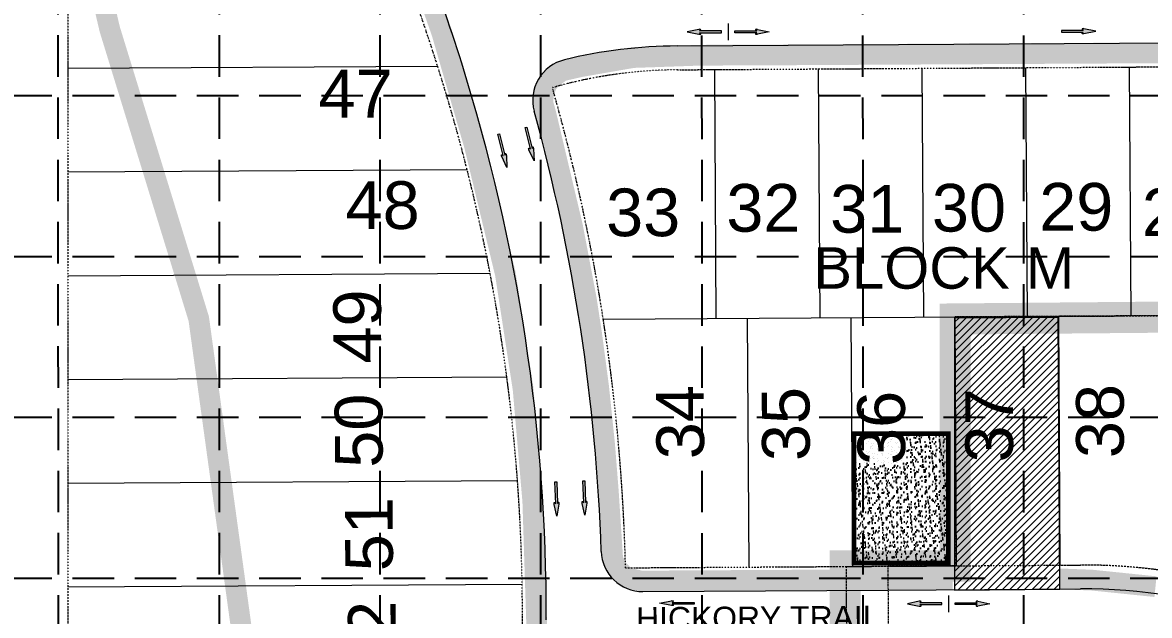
# Model space of a CAD drawing. Extents: x 218174 to 221286, y 216036 to 221010.
# Drawn here: x 218471 to 219015, y 219048 to 219334 of the extents above; entities that cross this region are included whole.
import ezdxf
from ezdxf.enums import TextEntityAlignment as Align

# ---------------------------------------------------------------- set-up
doc = ezdxf.new("R2010")
doc.units = 0
doc.header["$MEASUREMENT"] = 0
doc.linetypes.add('DASHED', pattern=[0.75, 0.5, -0.25])
doc.linetypes.add('DIVIDE', pattern=[1.25, 0.5, -0.25, 0, -0.25, 0, -0.25])
for name, color, linetype, lineweight in [('1 ARROWS', 7, 'Continuous', 0), ('1 BLOCK NUMBERS', 7, 'Continuous', 0), ('1 CURB LINE', 7, 'Continuous', 0), ('1 LOT NUMBERS', 7, 'Continuous', 0), ('1 PHASE LINES', 7, 'Continuous', 0), ('1 STREET NAMES', 7, 'Continuous', 0), ('25', 7, 'Continuous', 0), ('PH.3-27', 7, 'Continuous', 0), ('PH.3-29', 7, 'Continuous', 0), ('PH.4-27', 7, 'Continuous', 0), ('PH.4-29', 7, 'Continuous', 0)]:
    doc.layers.add(name, color=color, linetype=linetype, lineweight=lineweight)
for name, color, linetype in [('1 EROSION BLANKETS', 84, 'Continuous'), ('1 SILT FENCE', 200, 'Continuous'), ('1 SODDED LOT', 2, 'Continuous'), ('BASE', 7, 'Continuous'), ('GRID', 251, 'DASHED')]:
    doc.layers.add(name, color=color, linetype=linetype)
doc.styles.get("Standard").update_dxf_attribs({"font": 'ARIAL.TTF'})

# ---------------------------------------------------------------- blocks, each defined once
blk = doc.blocks.new('A$C29F80EAC')
at = {"layer": 'BASE'}
h = blk.add_hatch(dxfattribs=at)
h.set_pattern_fill('AR-SAND', color=30, scale=1.82172, style=0)
h.set_pattern_definition([(37.5, (1542.6865, -135.4905), (-0.1147563, 3.510134), [0, -2.769015, 0, -3.0969247, 0, -2.9602957]), (7.5, (1542.6865, -135.4905), (3.224038, 5.141161), [0, -1.4938107, 0, -2.495757, 0, -0.956403]), (327.5, (1540.4458, -135.4905), (5.673096, 0.010309), [0, -0.91086, 0, -3.279097, 0, -4.281043]), (317.5, (1540.446, -135.4905), (5.476322, 1.59888), [0, -0.45543, 0, -2.14963, 0, -2.4593226])])
h.paths.add_polyline_path([(63.51, 1.14), (63.51, 46.68), (1.14, 46.68), (1.14, 1.14)])
at = {"layer": 'BASE', "color": 30, "linetype": 'Continuous', "const_width": 2.28}
blk.add_lwpolyline([(1.14, 1.14), (63.51, 1.14), (63.51, 46.68), (1.14, 46.68)], close=True, dxfattribs=at)

msp = doc.modelspace()

# ---------------------------------------------------------------- hatches: boundary and pattern name
at = {"layer": '1 ARROWS', "linetype": 'Continuous', "lineweight": 0}
h = msp.add_hatch(color=256, dxfattribs=at)
edge = h.paths.add_edge_path()
edge.add_line((218798.41, 219328.59), (218797.87, 219329.09))
edge.add_line((218797.87, 219329.09), (218808.45, 219329.11))
edge.add_line((218808.45, 219329.11), (218808.45, 219329.96))
edge.add_line((218808.45, 219329.96), (218797.87, 219329.95))
edge.add_line((218797.87, 219329.95), (218798.41, 219330.56))
edge.add_line((218798.41, 219330.56), (218798.42, 219330.56))
edge.add_ellipse((218797.87, 219330.6), major_axis=(0.56, 0.001), ratio=0.285714, start_angle=-14.4967, end_angle=125.8315)
edge.add_line((218797.54, 219330.73), (218797.55, 219330.73))
edge.add_line((218797.55, 219330.73), (218791.82, 219329.54))
edge.add_line((218791.82, 219329.54), (218797.55, 219328.41))
edge.add_ellipse((218797.87, 219328.54), major_axis=(0.56, 0.001), ratio=0.285714, start_angle=235.2731, end_angle=377.1827)
edge.add_line((218798.41, 219328.59), (218798.41, 219328.59))
edge.add_line((218798.41, 219328.59), (218798.41, 219328.59))
edge.add_line((218798.41, 219328.59), (218798.41, 219328.59))
h = msp.add_hatch(color=256, dxfattribs=at)
edge = h.paths.add_edge_path()
edge.add_line((218824.89, 219328.59), (218825.43, 219329.09))
edge.add_line((218825.43, 219329.09), (218814.85, 219329.11))
edge.add_line((218814.85, 219329.11), (218814.85, 219329.96))
edge.add_line((218814.85, 219329.96), (218825.43, 219329.95))
edge.add_line((218825.43, 219329.95), (218824.89, 219330.56))
edge.add_line((218824.89, 219330.56), (218824.88, 219330.56))
edge.add_ellipse((218825.43, 219330.6), major_axis=(-0.56, 0.001), ratio=0.285714, start_angle=234.1685, end_angle=374.4967, ccw=False)
edge.add_line((218825.75, 219330.73), (218825.75, 219330.73))
edge.add_line((218825.75, 219330.73), (218831.48, 219329.54))
edge.add_line((218831.48, 219329.54), (218825.75, 219328.41))
edge.add_ellipse((218825.43, 219328.54), major_axis=(-0.56, 0.001), ratio=0.285714, start_angle=-17.1827, end_angle=124.7269, ccw=False)
edge.add_line((218824.89, 219328.59), (218824.89, 219328.59))
edge.add_line((218824.89, 219328.59), (218824.89, 219328.59))
edge.add_line((218824.89, 219328.59), (218824.89, 219328.59))
h = msp.add_hatch(color=256, dxfattribs=at)
edge = h.paths.add_edge_path()
edge.add_line((218982.34, 219330.87), (218982.89, 219330.26))
edge.add_line((218982.89, 219330.26), (218972.31, 219330.26))
edge.add_line((218972.31, 219330.26), (218972.31, 219329.4))
edge.add_line((218972.31, 219329.4), (218982.89, 219329.4))
edge.add_line((218982.89, 219329.4), (218982.35, 219328.9))
edge.add_line((218982.35, 219328.9), (218982.35, 219328.9))
edge.add_ellipse((218982.89, 219328.85), major_axis=(-0.56, 0), ratio=0.285714, start_angle=-17.1827, end_angle=124.7269)
edge.add_line((218983.21, 219328.72), (218983.21, 219328.72))
edge.add_line((218983.21, 219328.72), (218988.94, 219329.85))
edge.add_line((218988.94, 219329.85), (218983.21, 219331.03))
edge.add_line((218983.21, 219331.03), (218983.21, 219331.03))
edge.add_ellipse((218982.88, 219330.91), major_axis=(-0.56, 0), ratio=0.285714, start_angle=234.1685, end_angle=374.4967)
edge.add_line((218982.34, 219330.87), (218982.34, 219330.87))
h = msp.add_hatch(color=256, dxfattribs=at)
edge = h.paths.add_edge_path()
edge.add_line((218715.56, 219273.47), (218716.28, 219273.09))
edge.add_line((218716.28, 219273.09), (218713.75, 219283.37))
edge.add_line((218713.75, 219283.37), (218714.59, 219283.57))
edge.add_line((218714.59, 219283.57), (218717.12, 219273.29))
edge.add_line((218717.12, 219273.29), (218717.48, 219273.93))
edge.add_line((218717.48, 219273.93), (218717.48, 219273.93))
edge.add_ellipse((218717.65, 219273.43), major_axis=(-0.134, 0.544), ratio=0.285714, start_angle=235.2731, end_angle=377.1827, ccw=False)
edge.add_line((218717.85, 219273.15), (218717.85, 219273.15))
edge.add_line((218717.85, 219273.15), (218718.12, 219267.31))
edge.add_line((218718.12, 219267.31), (218715.61, 219272.59))
edge.add_line((218715.61, 219272.59), (218715.6, 219272.59))
edge.add_ellipse((218715.65, 219272.94), major_axis=(-0.134, 0.544), ratio=0.285714, start_angle=-14.4967, end_angle=125.8315, ccw=False)
edge.add_line((218715.56, 219273.47), (218715.56, 219273.47))
h = msp.add_hatch(color=256, dxfattribs=at)
edge = h.paths.add_edge_path()
edge.add_line((218702.45, 219270.25), (218703.17, 219269.86))
edge.add_line((218703.17, 219269.86), (218700.65, 219280.14))
edge.add_line((218700.65, 219280.14), (218701.48, 219280.34))
edge.add_line((218701.48, 219280.34), (218704.01, 219270.07))
edge.add_line((218704.01, 219270.07), (218704.37, 219270.71))
edge.add_line((218704.37, 219270.71), (218704.37, 219270.71))
edge.add_ellipse((218704.54, 219270.2), major_axis=(-0.134, 0.544), ratio=0.285714, start_angle=235.2731, end_angle=377.1827, ccw=False)
edge.add_line((218704.74, 219269.92), (218704.74, 219269.92))
edge.add_line((218704.74, 219269.92), (218705.01, 219264.09))
edge.add_line((218705.01, 219264.09), (218702.5, 219269.37))
edge.add_line((218702.5, 219269.37), (218702.5, 219269.37))
edge.add_ellipse((218702.54, 219269.71), major_axis=(-0.134, 0.544), ratio=0.285714, start_angle=-14.4967, end_angle=125.8315, ccw=False)
edge.add_line((218702.45, 219270.25), (218702.45, 219270.25))
h = msp.add_hatch(color=256, dxfattribs=at)
edge = h.paths.add_edge_path()
edge.add_line((218727.87, 219102.54), (218728.5, 219102.01))
edge.add_line((218728.5, 219102.01), (218728.12, 219112.59))
edge.add_line((218728.12, 219112.59), (218728.98, 219112.62))
edge.add_line((218728.98, 219112.62), (218729.36, 219102.04))
edge.add_line((218729.36, 219102.04), (218729.84, 219102.6))
edge.add_line((218729.84, 219102.6), (218729.84, 219102.6))
edge.add_ellipse((218729.91, 219102.06), major_axis=(-0.02, 0.56), ratio=0.285714, start_angle=235.2731, end_angle=377.1827, ccw=False)
edge.add_line((218730.05, 219101.75), (218730.05, 219101.75))
edge.add_line((218730.05, 219101.75), (218729.12, 219095.98))
edge.add_line((218729.12, 219095.98), (218727.74, 219101.66))
edge.add_line((218727.74, 219101.66), (218727.74, 219101.66))
edge.add_ellipse((218727.85, 219101.99), major_axis=(-0.02, 0.56), ratio=0.285714, start_angle=-14.4967, end_angle=125.8315, ccw=False)
edge.add_line((218727.87, 219102.54), (218727.87, 219102.54))
h = msp.add_hatch(color=256, dxfattribs=at)
edge = h.paths.add_edge_path()
edge.add_line((218741.36, 219103.03), (218741.99, 219102.5))
edge.add_line((218741.99, 219102.5), (218741.61, 219113.08))
edge.add_line((218741.61, 219113.08), (218742.47, 219113.1))
edge.add_line((218742.47, 219113.1), (218742.85, 219102.53))
edge.add_line((218742.85, 219102.53), (218743.33, 219103.09))
edge.add_line((218743.33, 219103.09), (218743.33, 219103.09))
edge.add_ellipse((218743.4, 219102.55), major_axis=(-0.02, 0.56), ratio=0.285714, start_angle=235.2731, end_angle=377.1827, ccw=False)
edge.add_line((218743.54, 219102.24), (218743.54, 219102.24))
edge.add_line((218743.54, 219102.24), (218742.62, 219096.47))
edge.add_line((218742.62, 219096.47), (218741.23, 219102.15))
edge.add_line((218741.23, 219102.15), (218741.23, 219102.15))
edge.add_ellipse((218741.35, 219102.48), major_axis=(-0.02, 0.56), ratio=0.285714, start_angle=-14.4967, end_angle=125.8315, ccw=False)
edge.add_line((218741.36, 219103.03), (218741.36, 219103.03))
h = msp.add_hatch(color=256, dxfattribs=at)
edge = h.paths.add_edge_path()
edge.add_line((218785.23, 219055.05), (218784.68, 219054.44))
edge.add_line((218784.68, 219054.44), (218795.26, 219054.44))
edge.add_line((218795.26, 219054.44), (218795.26, 219053.58))
edge.add_line((218795.26, 219053.58), (218784.68, 219053.58))
edge.add_line((218784.68, 219053.58), (218785.22, 219053.08))
edge.add_line((218785.22, 219053.08), (218785.22, 219053.08))
edge.add_ellipse((218784.68, 219053.03), major_axis=(0.56, 0), ratio=0.285714, start_angle=235.2731, end_angle=377.1827, ccw=False)
edge.add_line((218784.36, 219052.9), (218784.36, 219052.9))
edge.add_line((218784.36, 219052.9), (218778.63, 219054.04))
edge.add_line((218778.63, 219054.04), (218784.36, 219055.22))
edge.add_line((218784.36, 219055.22), (218784.36, 219055.22))
edge.add_ellipse((218784.69, 219055.09), major_axis=(0.56, 0), ratio=0.285714, start_angle=-14.4967, end_angle=125.8315, ccw=False)
edge.add_line((218785.23, 219055.05), (218785.23, 219055.05))
h = msp.add_hatch(color=256, dxfattribs=at)
edge = h.paths.add_edge_path()
edge.add_line((218904.68, 219052.84), (218904.14, 219053.34))
edge.add_line((218904.14, 219053.34), (218914.72, 219053.35))
edge.add_line((218914.72, 219053.35), (218914.72, 219054.21))
edge.add_line((218914.72, 219054.21), (218904.14, 219054.2))
edge.add_line((218904.14, 219054.2), (218904.69, 219054.81))
edge.add_line((218904.69, 219054.81), (218904.69, 219054.81))
edge.add_ellipse((218904.15, 219054.85), major_axis=(0.56, 0.001), ratio=0.285714, start_angle=-14.4967, end_angle=125.8315)
edge.add_line((218903.82, 219054.98), (218903.82, 219054.97))
edge.add_line((218903.82, 219054.97), (218898.09, 219053.79))
edge.add_line((218898.09, 219053.79), (218903.83, 219052.66))
edge.add_ellipse((218904.15, 219052.79), major_axis=(0.56, 0.001), ratio=0.285714, start_angle=235.2731, end_angle=377.1827)
edge.add_line((218904.68, 219052.84), (218904.68, 219052.84))
edge.add_line((218904.68, 219052.84), (218904.68, 219052.84))
edge.add_line((218904.68, 219052.84), (218904.68, 219052.84))
h = msp.add_hatch(color=256, dxfattribs=at)
edge = h.paths.add_edge_path()
edge.add_line((218931.17, 219052.84), (218931.71, 219053.34))
edge.add_line((218931.71, 219053.34), (218921.12, 219053.35))
edge.add_line((218921.12, 219053.35), (218921.12, 219054.21))
edge.add_line((218921.12, 219054.21), (218931.71, 219054.2))
edge.add_line((218931.71, 219054.2), (218931.16, 219054.81))
edge.add_line((218931.16, 219054.81), (218931.16, 219054.81))
edge.add_ellipse((218931.7, 219054.85), major_axis=(-0.56, 0.001), ratio=0.285714, start_angle=234.1685, end_angle=374.4967, ccw=False)
edge.add_line((218932.03, 219054.98), (218932.03, 219054.97))
edge.add_line((218932.03, 219054.97), (218937.76, 219053.79))
edge.add_line((218937.76, 219053.79), (218932.02, 219052.66))
edge.add_ellipse((218931.7, 219052.79), major_axis=(-0.56, 0.001), ratio=0.285714, start_angle=-17.1827, end_angle=124.7269, ccw=False)
edge.add_line((218931.17, 219052.84), (218931.17, 219052.84))
edge.add_line((218931.17, 219052.84), (218931.17, 219052.84))
edge.add_line((218931.17, 219052.84), (218931.17, 219052.84))
at = {"layer": '1 SODDED LOT', "linetype": 'Continuous', "lineweight": 0}
h = msp.add_hatch(dxfattribs=at)
h.set_pattern_fill('ANSI31', color=256, scale=20, style=0)
edge = h.paths.add_edge_path()
edge.add_line((218792.99, 218306.42), (218792.59, 218436.94))
edge.add_arc((218809.71, 218436.99), 17.12, 84.1485, 180.1769, ccw=False)
edge.add_arc((218825.16, 218587.75), 134.43, 264.1485, 275.8515)
edge.add_arc((218866.01, 218189.15), 266.26, 85.562, 95.8515, ccw=False)
edge.add_arc((218884.6, 218428.67), 26.02, 52.5044, 85.562, ccw=False)
edge.add_arc((218914.77, 218468), 23.56, 232.5044, 278.9543)
edge.add_arc((218907.3, 218515.43), 71.57, 278.9543, 298.81)
edge.add_arc((218927.45, 218478.79), 29.75, 298.81, 364.7503)
edge.add_arc((218887.64, 218475.48), 69.7, 4.7503, 26.0245)
edge.add_arc((218969.43, 218515.42), 21.32, 165.9265, 206.0245, ccw=False)
edge.add_arc((218911.58, 218529.92), 38.32, 345.9265, 362.7294)
edge.add_arc((218991.01, 218533.7), 41.19, 164.4926, 182.7294, ccw=False)
edge.add_line((218951.31, 218544.72), (218957.03, 218581.8))
edge.add_line((218957.03, 218581.8), (218965.35, 218619.65))
edge.add_line((218965.35, 218619.65), (218975.78, 218655.32))
edge.add_line((218975.78, 218655.32), (218986.91, 218686.13))
edge.add_line((218986.91, 218686.13), (219005.57, 218729.07))
edge.add_line((219005.57, 218729.07), (219024.23, 218763.89))
edge.add_line((219024.23, 218763.89), (219038.12, 218787.66))
edge.add_line((219038.12, 218787.66), (219056.01, 218813.96))
edge.add_line((219056.01, 218813.96), (219076.24, 218840.99))
edge.add_line((219076.24, 218840.99), (219154.94, 218943.26))
edge.add_line((219154.94, 218943.26), (219302.14, 219136.13))
edge.add_line((219302.14, 219136.13), (219343.03, 219189.81))
edge.add_arc((219358.01, 219178.4), 18.83, 94.0566, 142.7107, ccw=False)
edge.add_arc((219358.35, 219173.7), 23.55, 38.4966, 94.0566, ccw=False)
edge.add_line((219376.78, 219188.36), (219456.76, 219127.36))
edge.add_line((219456.76, 219127.36), (219452.08, 219117.05))
edge.add_line((219452.08, 219117.05), (219286.11, 218898.6))
edge.add_line((219286.11, 218898.6), (219195.77, 218780.9))
edge.add_line((219195.77, 218780.9), (219157.7, 218731.72))
edge.add_line((219157.7, 218731.72), (219120.91, 218661.87))
edge.add_line((219120.91, 218661.87), (219113.01, 218647.54))
edge.add_line((219113.01, 218647.54), (219092.51, 218576.61))
edge.add_line((219092.51, 218576.61), (219085.97, 218555.86))
edge.add_line((219085.97, 218555.86), (219078.15, 218507.76))
edge.add_line((219078.15, 218507.76), (219078.17, 218304.72))
edge.add_line((219078.17, 218304.72), (218792.99, 218306.42))
h = msp.add_hatch(dxfattribs=at)
h.set_pattern_fill('ANSI31', color=256, scale=20, style=0)
h.paths.add_polyline_path([(218971.61, 219060.83), (218970.84, 219191.8), (218920.85, 219191.54), (218920.85, 219060.33)])

# ---------------------------------------------------------------- linework, layer by layer
at = {"layer": '1 ARROWS', "linetype": 'Continuous', "lineweight": 0}
for p, q in [((218797.55, 219330.73), (218791.82, 219329.54)), ((218791.82, 219329.54), (218797.55, 219328.41)), ((218797.54, 219330.73), (218797.55, 219330.73)), ((218797.87, 219329.95), (218798.41, 219330.56)), ((218808.45, 219329.96), (218797.87, 219329.95)), ((218798.41, 219330.56), (218798.42, 219330.56)), ((218808.45, 219329.11), (218808.45, 219329.96)), ((218811.67, 219333.53), (218811.63, 219325.53)), ((218814.85, 219329.11), (218814.85, 219329.96)), ((218814.85, 219329.96), (218825.43, 219329.95)), ((218824.89, 219330.56), (218824.88, 219330.56)), ((218825.43, 219329.95), (218824.89, 219330.56)), ((218825.75, 219330.73), (218825.75, 219330.73)), ((218825.75, 219330.73), (218831.48, 219329.54)), ((218831.48, 219329.54), (218825.75, 219328.41)), ((218982.89, 219330.26), (218972.31, 219330.26)), ((218972.31, 219330.26), (218972.31, 219329.4)), ((218982.34, 219330.87), (218982.89, 219330.26)), ((218982.34, 219330.87), (218982.34, 219330.87)), ((218988.94, 219329.85), (218983.21, 219331.03)), ((218983.21, 219331.03), (218983.21, 219331.03)), ((218983.21, 219328.72), (218988.94, 219329.85)), ((218797.87, 219329.09), (218808.45, 219329.11)), ((218798.41, 219328.59), (218797.87, 219329.09)), ((218798.41, 219328.59), (218798.41, 219328.59)), ((218798.41, 219328.59), (218798.41, 219328.59)), ((218798.41, 219328.59), (218798.41, 219328.59)), ((218825.43, 219329.09), (218814.85, 219329.11)), ((218824.89, 219328.59), (218825.43, 219329.09)), ((218824.89, 219328.59), (218824.89, 219328.59)), ((218824.89, 219328.59), (218824.89, 219328.59)), ((218824.89, 219328.59), (218824.89, 219328.59)), ((218972.31, 219329.4), (218982.89, 219329.4)), ((218982.89, 219329.4), (218982.35, 219328.9)), ((218982.35, 219328.9), (218982.35, 219328.9)), ((218983.21, 219328.72), (218983.21, 219328.72)), ((218713.75, 219283.37), (218714.59, 219283.57)), ((218716.28, 219273.09), (218713.75, 219283.37)), ((218714.59, 219283.57), (218717.12, 219273.29)), ((218700.65, 219280.14), (218701.48, 219280.34)), ((218703.17, 219269.86), (218700.65, 219280.14)), ((218701.48, 219280.34), (218704.01, 219270.07)), ((218702.45, 219270.25), (218703.17, 219269.86)), ((218702.45, 219270.25), (218702.45, 219270.25)), ((218704.01, 219270.07), (218704.37, 219270.71)), ((218704.37, 219270.71), (218704.37, 219270.71)), ((218704.74, 219269.92), (218704.74, 219269.92)), ((218704.74, 219269.92), (218705.01, 219264.09)), ((218715.56, 219273.47), (218716.28, 219273.09)), ((218715.56, 219273.47), (218715.56, 219273.47)), ((218715.61, 219272.59), (218715.6, 219272.59)), ((218718.12, 219267.31), (218715.61, 219272.59)), ((218717.12, 219273.29), (218717.48, 219273.93)), ((218717.48, 219273.93), (218717.48, 219273.93)), ((218717.85, 219273.15), (218717.85, 219273.15)), ((218717.85, 219273.15), (218718.12, 219267.31)), ((218705.01, 219264.09), (218702.5, 219269.37)), ((218702.5, 219269.37), (218702.5, 219269.37)), ((218728.12, 219112.59), (218728.98, 219112.62)), ((218728.5, 219102.01), (218728.12, 219112.59)), ((218728.98, 219112.62), (218729.36, 219102.04)), ((218741.61, 219113.08), (218742.47, 219113.1)), ((218741.99, 219102.5), (218741.61, 219113.08)), ((218742.47, 219113.1), (218742.85, 219102.53)), ((218729.12, 219095.98), (218727.74, 219101.66)), ((218727.74, 219101.66), (218727.74, 219101.66)), ((218727.87, 219102.54), (218728.5, 219102.01)), ((218727.87, 219102.54), (218727.87, 219102.54)), ((218730.05, 219101.75), (218729.12, 219095.98)), ((218729.36, 219102.04), (218729.84, 219102.6)), ((218729.84, 219102.6), (218729.84, 219102.6)), ((218730.05, 219101.75), (218730.05, 219101.75)), ((218742.62, 219096.47), (218741.23, 219102.15)), ((218741.23, 219102.15), (218741.23, 219102.15)), ((218741.36, 219103.03), (218741.99, 219102.5)), ((218741.36, 219103.03), (218741.36, 219103.03)), ((218743.54, 219102.24), (218742.62, 219096.47)), ((218742.85, 219102.53), (218743.33, 219103.09)), ((218743.33, 219103.09), (218743.33, 219103.09)), ((218743.54, 219102.24), (218743.54, 219102.24)), ((218917.94, 219057.78), (218917.9, 219049.78)), ((218778.63, 219054.04), (218784.36, 219055.22)), ((218784.36, 219052.9), (218778.63, 219054.04)), ((218784.36, 219055.22), (218784.36, 219055.22)), ((218784.36, 219052.9), (218784.36, 219052.9)), ((218785.23, 219055.05), (218784.68, 219054.44)), ((218784.68, 219054.44), (218795.26, 219054.44)), ((218795.26, 219053.58), (218784.68, 219053.58)), ((218784.68, 219053.58), (218785.22, 219053.08)), ((218785.22, 219053.08), (218785.22, 219053.08)), ((218785.23, 219055.05), (218785.23, 219055.05)), ((218795.26, 219054.44), (218795.26, 219053.58)), ((218903.82, 219054.97), (218898.09, 219053.79)), ((218898.09, 219053.79), (218903.83, 219052.66)), ((218903.82, 219054.98), (218903.82, 219054.97)), ((218904.14, 219054.2), (218904.69, 219054.81)), ((218914.72, 219054.21), (218904.14, 219054.2)), ((218904.14, 219053.34), (218914.72, 219053.35)), ((218904.68, 219052.84), (218904.14, 219053.34)), ((218904.68, 219052.84), (218904.68, 219052.84)), ((218904.68, 219052.84), (218904.68, 219052.84)), ((218904.68, 219052.84), (218904.68, 219052.84)), ((218904.69, 219054.81), (218904.69, 219054.81)), ((218914.72, 219053.35), (218914.72, 219054.21)), ((218921.12, 219053.35), (218921.12, 219054.21)), ((218921.12, 219054.21), (218931.71, 219054.2)), ((218931.71, 219053.34), (218921.12, 219053.35)), ((218931.71, 219054.2), (218931.16, 219054.81)), ((218931.16, 219054.81), (218931.16, 219054.81)), ((218931.17, 219052.84), (218931.71, 219053.34)), ((218931.17, 219052.84), (218931.17, 219052.84)), ((218931.17, 219052.84), (218931.17, 219052.84)), ((218931.17, 219052.84), (218931.17, 219052.84)), ((218937.76, 219053.79), (218932.02, 219052.66)), ((218932.03, 219054.98), (218932.03, 219054.97)), ((218932.03, 219054.97), (218937.76, 219053.79))]:
    msp.add_line(p, q, dxfattribs=at)
for centre, major_axis, start_param, end_param in [((218797.87, 219330.6), (0.56, 0.001), -0.253015, 2.196174), ((218825.43, 219330.6), (-0.56, 0.001), 4.087011, 6.536201), ((218982.88, 219330.91), (-0.56, 0), 4.087011, 6.536201), ((218797.87, 219328.54), (0.56, 0.001), 4.10629, 6.58308), ((218825.43, 219328.54), (-0.56, 0.001), -0.299894, 2.176896), ((218982.89, 219328.85), (-0.56, 0), -0.299894, 2.176896), ((218904.15, 219054.85), (0.56, 0.001), -0.253015, 2.196174), ((218904.15, 219052.79), (0.56, 0.001), 4.10629, 6.58308), ((218931.7, 219054.85), (-0.56, 0.001), 4.087011, 6.536201), ((218931.7, 219052.79), (-0.56, 0.001), -0.299894, 2.176896)]:
    msp.add_ellipse(centre, major_axis=major_axis, ratio=0.285714, start_param=start_param, end_param=end_param, dxfattribs=at)
at = {"layer": '1 ARROWS', "linetype": 'Continuous', "lineweight": 0, "extrusion": (0, 0, -1)}
for centre, major_axis, start_param, end_param in [((218702.54, 219269.71), (-0.134, 0.544), 4.087011, 6.536201), ((218704.54, 219270.2), (-0.134, 0.544), -0.299894, 2.176896), ((218715.65, 219272.94), (-0.134, 0.544), 4.087011, 6.536201), ((218717.65, 219273.43), (-0.134, 0.544), -0.299894, 2.176896), ((218727.85, 219101.99), (-0.02, 0.56), 4.087011, 6.536201), ((218729.91, 219102.06), (-0.02, 0.56), -0.299894, 2.176896), ((218741.35, 219102.48), (-0.02, 0.56), 4.087011, 6.536201), ((218743.4, 219102.55), (-0.02, 0.56), -0.299894, 2.176896), ((218784.69, 219055.09), (0.56, 0), 4.087011, 6.536201), ((218784.68, 219053.03), (0.56, 0), -0.299894, 2.176896)]:
    msp.add_ellipse(centre, major_axis=major_axis, ratio=0.285714, start_param=start_param, end_param=end_param, dxfattribs=at)
at = {"layer": '1 ARROWS', "linetype": 'Continuous', "lineweight": 0}
for p in [(218982.35, 219328.9), (218704.37, 219270.71), (218717.48, 219273.93), (218729.84, 219102.6), (218743.33, 219103.09), (218785.22, 219053.08)]:
    msp.add_point(p, dxfattribs=at)
at = {"layer": '1 CURB LINE', "color": 7, "linetype": 'Continuous', "lineweight": 0}
for p, q in [((218787.19, 219322.74), (219032.67, 219324.23)), ((218770.56, 219059.64), (218888.73, 219060.35)), ((218888.73, 219060.35), (218981.56, 219060.92))]:
    msp.add_line(p, q, dxfattribs=at)
for centre, radius, start, end in [((217837.45, 219048.66), 886.5, 17.44517, 21.22217), ((218788.62, 219086.25), 236.5, 90.3478, 103.6793), ((217837.45, 219048.66), 886.5, 359.82626, 17.44517), ((218737.42, 219296.61), 20, 103.6793, 195.4028), ((217837.45, 219048.66), 913.5, 1.90131, 15.40283), ((218770.44, 219079.64), 20, 181.9013, 270.3478), ((218983.16, 218797.42), 263.5, 52.6208, 90.3478)]:
    msp.add_arc(centre, radius, start, end, dxfattribs=at)
at = {"layer": '1 EROSION BLANKETS', "linetype": 'Continuous', "lineweight": 0, "const_width": 10, "flags": 128}
for points in [[(218716.63, 218981.89), (218719.34, 219043.75), (218717.46, 219103.2), (218712.78, 219157.37), (218704.25, 219212.76), (218689.33, 219274.73), (218673.61, 219329.07), (218664.32, 219355.5), (218646.65, 219404.87), (218638.52, 219435.05), (218631.76, 219468.37), (218627.11, 219498.91), (218624.54, 219533.62), (218624.37, 219556.77), (218625.72, 219593.23), (218629.24, 219626.74), (218636.55, 219669.11), (218651.2, 219721.71), (218664.67, 219759.72), (218673.18, 219789.71), (218682.06, 219834.25), (218685.95, 219871.96), (218686.55, 219906.84), (218684.29, 219950.96)], [(218919.93, 219065.54), (218769.62, 219064.72), (218762.95, 219066.24), (218760.73, 219067.98), (218758.2, 219070.75), (218755.98, 219074.95), (218755.82, 219078.12), (218753.87, 219107.95), (218752.06, 219130.8), (218749.2, 219158.29), (218745.84, 219183.72), (218743.28, 219200.52), (218736.65, 219235.54), (218728.46, 219270.1), (218723.68, 219290.33), (218722.3, 219295.25), (218722.61, 219300.06), (218724.27, 219304.32), (218726.51, 219307.2), (218731.5, 219310.7), (218740.48, 219312.74), (218765.81, 219317.14), (218797.87, 219318.26), (218835.52, 219318.42), (219006.77, 219319.34), (219034.99, 219319.28)]]:
    msp.add_lwpolyline(points, dxfattribs=at)
at = {"layer": '1 EROSION BLANKETS', "lineweight": 0, "const_width": 10, "flags": 128}
msp.add_lwpolyline([(218971.61, 219065.75), (218987.03, 219065.16), (219017.7, 219062.01)], dxfattribs=at)
at = {"layer": '1 PHASE LINES', "linetype": 'Continuous', "lineweight": 0, "const_width": 15, "flags": 128}
msp.add_lwpolyline([(219072.74, 220353.25), (219364.22, 220353.25), (219364.22, 219640.05, -0.196331), (219225.38, 219300.09), (219142.05, 219186.27), (219049.13, 219192.21), (218921.13, 219191.08), (218921.13, 219071.97), (218868.11, 219071.97), (218868.11, 219021.76), (218890.3, 219021.76), (218890.3, 218901.9), (218873.31, 218901.9), (218839.25, 218755.88), (218809.04, 218665.33), (218782.55, 218600.59), (218782.55, 218492.18), (218763.42, 218492.18), (218763.42, 218440.86), (218803.55, 218440.86), (218803.55, 218304.91)], format="xyb", dxfattribs=at)
at = {"layer": '1 SILT FENCE', "lineweight": 0, "const_width": 10, "flags": 128}
msp.add_lwpolyline([(218500.54, 218308.96), (218499.14, 218641.3), (218503.47, 218684.53), (218527.81, 218771.83), (218568.92, 218883.39), (218578.67, 218942.73), (218577.78, 219035.74), (218556.4, 219191.17), (218513.48, 219330.77), (218492, 219422.36), (218484.84, 219581.59), (218492, 219666.03), (218519.24, 219743.48), (218542.15, 219830.78), (218557.53, 219981.41), (218555.63, 220059.58), (218533.82, 220148.53), (218521.53, 220224.16), (218519.34, 220278.71), (218532.45, 220316.9), (218552.23, 220349.97)], dxfattribs=at)
at = {"layer": '1 SODDED LOT', "linetype": 'Continuous', "lineweight": 0, "flags": 128}
msp.add_lwpolyline([(218971.61, 219060.83), (218970.84, 219191.8), (218920.85, 219191.54), (218920.85, 219060.33)], close=True, dxfattribs=at)
at = {"layer": '25', "color": 7, "linetype": 'DASHED', "lineweight": 0}
msp.add_lwpolyline([(219073.04, 220353), (219365.05, 220354.77), (219369.32, 219650.32), (219363.24, 219589.36), (219350.83, 219529.39), (219331.76, 219471.2), (219306.29, 219415.51), (219263.02, 219346.36), (219141.92, 219187.85), (219034.86, 219192.74), (218920.87, 219192.05), (218921.6, 219072.05), (218888.66, 219071.85), (218889.69, 218901.86), (218876.22, 218901.78), (218842.5, 218762.49), (218812.88, 218673.74), (218783.3, 218602.15), (218784.27, 218442.59), (218803.7, 218442.71), (218804.52, 218306.3)], dxfattribs=at)
at = {"layer": 'GRID', "color": 253, "linetype": 'DASHED', "ltscale": 40}
for p, q in [((218489.12, 216427.9), (218488.41, 220925.14)), ((218567.13, 216427.89), (218565.9, 220925.02)), ((218644.02, 216427.88), (218643.69, 220925.62)), ((218721.13, 216427.87), (218721.37, 220925.48)), ((218799.31, 216427.85), (218798.89, 220925.19)), ((218877.18, 216427.84), (218876.38, 220925.26)), ((218954.15, 216427.83), (218954.17, 220925.21)), ((218255.54, 219298.85), (221204.07, 219298.85)), ((218255.54, 219221.26), (221204.07, 219221.26)), ((218255.54, 219143.66), (221204.07, 219143.66)), ((218255.54, 219066.07), (221204.07, 219066.07))]:
    msp.add_line(p, q, dxfattribs=at)
at = {"layer": 'PH.3-27', "color": 7, "linetype": 'DIVIDE', "lineweight": 0}
msp.add_line((218888.66, 219071.85), (218981.49, 219072.42), dxfattribs=at)
msp.add_arc((218983.16, 218797.42), 275, 52.6208, 90.3478, dxfattribs=at)
at = {"layer": 'PH.3-29', "color": 7, "linetype": 'Continuous', "lineweight": 0}
for p, q in [((218920.87, 219192.05), (218921.6, 219072.05)), ((218970.87, 219192.36), (218971.6, 219072.36))]:
    msp.add_line(p, q, dxfattribs=at)
at = {"layer": 'PH.4-27', "color": 7, "linetype": 'DIVIDE', "lineweight": 0}
for p, q in [((218787.26, 219311.24), (219036.94, 219312.76)), ((218762.18, 219071.09), (218921.6, 219072.05))]:
    msp.add_line(p, q, dxfattribs=at)
msp.add_lwpolyline([(218868.96, 219021.73), (218868.66, 219071.73), (218921.6, 219072.05), (218920.87, 219192.05), (219034.86, 219192.74), (219141.92, 219187.85), (219263.02, 219346.36), (219306.29, 219415.51), (219331.76, 219471.2), (219350.83, 219529.39), (219363.24, 219589.36), (219369.32, 219650.32), (219365.02, 220359.48), (219245.02, 220358.75), (219245.17, 220334.04), (219195.17, 220333.74), (219195.05, 220353.74), (219073.04, 220353), (218493.31, 220352.89), (218493.31, 218306.7)], dxfattribs=at)
for centre, radius, start, end in [((217837.45, 219048.66), 875, 336.03294, 21.22217), ((218788.62, 219086.25), 225, 90.3478, 105.9193), ((217837.45, 219048.66), 925, 1.38895, 15.93484)]:
    msp.add_arc(centre, radius, start, end, dxfattribs=at)
at = {"layer": 'PH.4-29', "color": 7, "linetype": 'Continuous', "lineweight": 0}
for p, q in [((218493.31, 219311.96), (218671.56, 219313.04)), ((218805.95, 219191.35), (218805.22, 219311.35)), ((218855.95, 219191.66), (218855.22, 219311.66)), ((218905.95, 219191.96), (218905.22, 219311.96)), ((218955.95, 219192.26), (218955.22, 219312.26)), ((219005.95, 219192.57), (219005.22, 219312.57)), ((218493.31, 219261.96), (218685.76, 219263.13)), ((218493.31, 219211.96), (218696.85, 219213.19)), ((218751.43, 219191.02), (219034.86, 219192.74)), ((218820.87, 219191.44), (218821.6, 219071.45)), ((218870.87, 219191.75), (218871.6, 219071.75)), ((218920.87, 219192.05), (218921.6, 219072.05)), ((218493.31, 219161.96), (218704.92, 219163.24)), ((218493.31, 219111.95), (218710.06, 219113.27)), ((218493.31, 219061.95), (218712.33, 219063.28))]:
    msp.add_line(p, q, dxfattribs=at)

# ---------------------------------------------------------------- block references
at = {"layer": '1 EROSION BLANKETS', "lineweight": 0, "rotation": 90}
msp.add_blockref('A$C29F80EAC', (218919.02, 219072.23), dxfattribs=at)

# ---------------------------------------------------------------- texts
at = {"layer": '1 BLOCK NUMBERS', "color": 7, "linetype": 'Continuous', "lineweight": 0}
msp.add_text('BLOCK M', height=20, dxfattribs=at).set_placement((218915.6, 219215.68), align=Align.MIDDLE)
at = {"layer": '1 LOT NUMBERS', "color": 7, "linetype": 'Continuous', "lineweight": 0}
for s, p in [('47', (218614.14, 219288.22)), ('47', (218614.14, 219288.22)), ('48', (218627.2, 219234.48)), ('48', (218627.2, 219234.48)), ('33', (218752.81, 219230.99)), ('32', (218810.77, 219233.17)), ('31', (218860.8, 219232.7)), ('30', (218909.88, 219233.22)), ('29', (218961.64, 219233.66)), ('28', (219011.12, 219231.02))]:
    msp.add_text(s, height=23, dxfattribs=at).set_placement(p)
for s, rotation, p in [('49', 90.3478, (218644.42, 219169.65)), ('34', 90.3478, (218800.1, 219123.51)), ('35', 90.3478, (218851.04, 219122.6)), ('37', 90, (218948.98, 219121.86)), ('37', 90, (218948.98, 219121.86)), ('37', 90, (218948.98, 219121.86)), ('37', 90, (218948.98, 219121.86)), ('37', 90, (218948.98, 219121.86)), ('37', 90, (218948.98, 219121.86)), ('37', 90, (218948.98, 219121.86)), ('37', 90, (218948.98, 219121.86)), ('38', 90, (219002.4, 219123.99)), ('38', 90, (219002.4, 219123.99)), ('38', 90, (219002.4, 219123.99)), ('38', 90, (219002.4, 219123.99)), ('38', 90, (219002.4, 219123.99)), ('38', 90, (219002.4, 219123.99)), ('38', 90, (219002.4, 219123.99)), ('38', 90, (219002.4, 219123.99)), ('50', 90.3478, (218645.11, 219119.4)), ('36', 90.3478, (218897.04, 219120.75)), ('51', 90.3478, (218650.05, 219069.47)), ('52', 90.3478, (218651.52, 219019.47))]:
    msp.add_text(s, height=23, rotation=rotation, dxfattribs=at).set_placement(p)
at = {"layer": '1 STREET NAMES', "color": 7, "linetype": 'Continuous', "lineweight": 0}
msp.add_text('HICKORY TRAIL', height=11, rotation=0.3478, dxfattribs=at).set_placement((218826.18, 219046.95), align=Align.MIDDLE)

doc.saveas('drawing.dxf')
